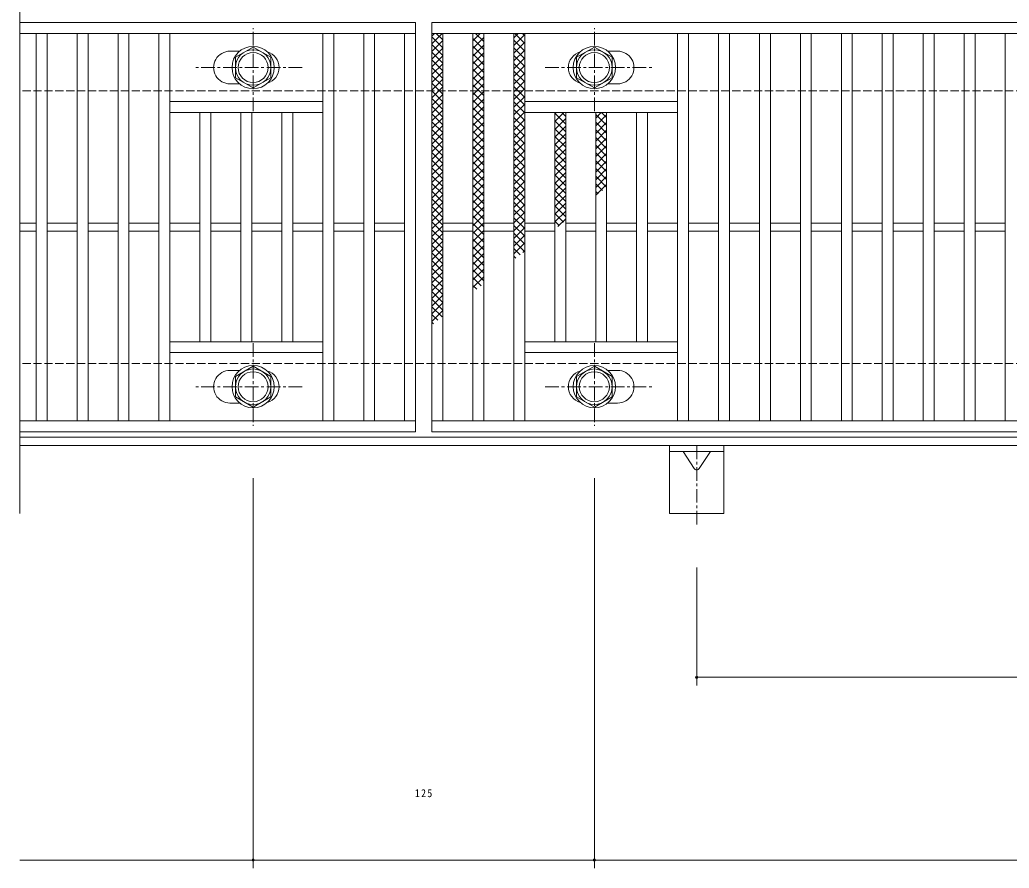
# Model space of a CAD drawing. Units: millimetres on the paper. Extents: x -28453 to 176, y -9817 to 9654.
# Drawn here: x -23875.9 to -23513.4, y 9098.7 to 9409.7 of the extents above; entities that cross this region are included whole.
import ezdxf

# ---------------------------------------------------------------- set-up
doc = ezdxf.new("R2010")
doc.units = ezdxf.units.MM
doc.header["$PDMODE"] = 32
doc.header["$PDSIZE"] = 0.8
doc.linetypes.add('CHAIN1', pattern=[8, 5, -1, 1, -1])
doc.linetypes.add('DASHED3', pattern=[4, 3, -1])
for name, color, linetype, lineweight in [('C-1', 2, 'Continuous', 9), ('C-2', 3, 'Continuous', 9), ('C-4', 7, 'Continuous', 9), ('C-8', 4, 'Continuous', 9), ('C-9', 6, 'Continuous', 9), ('C-A', 3, 'Continuous', 9)]:
    doc.layers.add(name, color=color, linetype=linetype, lineweight=lineweight)
doc.styles.add('ＭＳ ゴシック', font='')
doc.styles.get('ＭＳ ゴシック').set_extended_font_data('MS Gothic')

msp = doc.modelspace()

# ---------------------------------------------------------------- linework, layer by layer
at = {"layer": 'C-1', "linetype": 'DASHED3'}
for p, q in [((-22579.949, 9383.657), (-23875.946, 9383.657)), ((-22579.949, 9283.657), (-23875.946, 9283.656))]:
    msp.add_line(p, q, dxfattribs=at)
at = {"layer": 'C-1'}
for p, q in [((-22579.949, 9256.656), (-23875.946, 9256.656)), ((-22579.949, 9253.657), (-23875.946, 9253.656))]:
    msp.add_line(p, q, dxfattribs=at)
at = {"layer": 'C-2'}
for p, q in [((-23875.946, 9438.657), (-23875.946, 9228.656)), ((-23730.947, 9408.656), (-23875.947, 9408.656)), ((-23730.947, 9408.656), (-23730.947, 9258.656)), ((-23730.946, 9404.656), (-23875.946, 9404.656)), ((-23869.947, 9262.656), (-23869.947, 9404.656)), ((-23865.947, 9262.656), (-23865.947, 9404.656)), ((-23854.947, 9262.656), (-23854.947, 9404.656)), ((-23850.947, 9262.656), (-23850.947, 9404.656)), ((-23839.947, 9262.656), (-23839.947, 9404.656)), ((-23835.947, 9262.656), (-23835.947, 9404.656)), ((-23824.947, 9262.656), (-23824.947, 9404.656)), ((-23820.947, 9262.656), (-23820.947, 9404.656)), ((-23764.947, 9262.656), (-23764.947, 9404.656)), ((-23760.947, 9262.656), (-23760.947, 9404.656)), ((-23749.947, 9262.656), (-23749.947, 9404.656)), ((-23745.947, 9262.656), (-23745.947, 9404.656)), ((-23734.947, 9262.656), (-23734.947, 9404.656)), ((-23724.947, 9404.656), (-22730.947, 9404.656)), ((-23720.947, 9262.656), (-23720.947, 9404.656)), ((-23709.947, 9262.656), (-23709.947, 9404.656)), ((-23705.947, 9262.656), (-23705.947, 9404.656)), ((-23694.947, 9262.656), (-23694.947, 9404.656)), ((-23690.947, 9262.656), (-23690.947, 9404.656)), ((-23634.947, 9262.656), (-23634.947, 9404.656)), ((-23630.947, 9262.656), (-23630.947, 9404.656)), ((-23619.947, 9262.656), (-23619.947, 9404.656)), ((-23615.947, 9262.656), (-23615.947, 9404.656)), ((-23604.947, 9262.656), (-23604.947, 9404.656)), ((-23600.947, 9262.656), (-23600.947, 9404.656)), ((-23589.947, 9262.656), (-23589.947, 9404.656)), ((-23585.947, 9262.656), (-23585.947, 9404.656)), ((-23574.947, 9262.656), (-23574.947, 9404.656)), ((-23570.947, 9262.656), (-23570.947, 9404.656)), ((-23559.947, 9262.656), (-23559.947, 9404.656)), ((-23555.947, 9262.656), (-23555.947, 9404.656)), ((-23544.947, 9262.656), (-23544.947, 9404.656)), ((-23540.947, 9262.656), (-23540.947, 9404.656)), ((-23529.947, 9262.656), (-23529.947, 9404.656)), ((-23525.947, 9262.656), (-23525.947, 9404.656)), ((-23514.947, 9262.656), (-23514.947, 9404.656)), ((-23795.352, 9398.155), (-23798.947, 9398.155)), ((-23660.542, 9398.155), (-23656.947, 9398.155)), ((-23795.352, 9386.155), (-23798.947, 9386.155)), ((-23660.542, 9386.155), (-23656.947, 9386.155)), ((-23764.947, 9379.655), (-23820.946, 9379.655)), ((-23690.947, 9379.655), (-23634.947, 9379.655)), ((-23764.947, 9375.655), (-23820.946, 9375.655)), ((-23809.946, 9291.656), (-23809.946, 9375.655)), ((-23805.947, 9291.656), (-23805.947, 9375.655)), ((-23794.947, 9291.656), (-23794.947, 9375.655)), ((-23790.947, 9291.656), (-23790.947, 9375.655)), ((-23779.947, 9291.656), (-23779.947, 9375.655)), ((-23775.947, 9291.656), (-23775.947, 9375.655)), ((-23690.947, 9375.655), (-23634.947, 9375.655)), ((-23679.947, 9291.656), (-23679.947, 9375.655)), ((-23675.947, 9291.656), (-23675.947, 9375.655)), ((-23664.947, 9291.656), (-23664.947, 9375.655)), ((-23660.947, 9291.656), (-23660.947, 9375.655)), ((-23649.947, 9291.656), (-23649.947, 9375.655)), ((-23645.947, 9291.656), (-23645.947, 9375.655)), ((-23869.947, 9335.156), (-23875.946, 9335.156)), ((-23854.947, 9335.156), (-23865.947, 9335.156)), ((-23839.947, 9335.156), (-23850.947, 9335.156)), ((-23824.947, 9335.156), (-23835.947, 9335.156)), ((-23809.947, 9335.156), (-23820.947, 9335.156)), ((-23794.947, 9335.156), (-23805.947, 9335.156)), ((-23779.947, 9335.156), (-23790.947, 9335.156)), ((-23764.947, 9335.156), (-23775.947, 9335.156)), ((-23749.947, 9335.156), (-23760.947, 9335.156)), ((-23734.947, 9335.156), (-23745.947, 9335.156)), ((-23720.947, 9335.156), (-23709.947, 9335.156)), ((-23705.947, 9335.156), (-23694.947, 9335.156)), ((-23690.947, 9335.156), (-23679.947, 9335.156)), ((-23675.947, 9335.156), (-23664.947, 9335.156)), ((-23660.947, 9335.156), (-23649.947, 9335.156)), ((-23645.947, 9335.156), (-23634.947, 9335.156)), ((-23630.947, 9335.156), (-23619.947, 9335.156)), ((-23615.947, 9335.156), (-23604.947, 9335.156)), ((-23600.947, 9335.156), (-23589.947, 9335.156)), ((-23585.947, 9335.156), (-23574.947, 9335.156)), ((-23570.947, 9335.156), (-23559.947, 9335.156)), ((-23555.947, 9335.156), (-23544.947, 9335.156)), ((-23540.947, 9335.156), (-23529.947, 9335.156)), ((-23525.947, 9335.156), (-23514.947, 9335.156)), ((-23869.947, 9332.156), (-23875.946, 9332.156)), ((-23854.947, 9332.156), (-23865.947, 9332.156)), ((-23839.947, 9332.156), (-23850.947, 9332.156)), ((-23824.947, 9332.156), (-23835.947, 9332.156)), ((-23809.947, 9332.156), (-23820.947, 9332.156)), ((-23794.947, 9332.156), (-23805.947, 9332.156)), ((-23779.947, 9332.156), (-23790.947, 9332.156)), ((-23764.947, 9332.156), (-23775.947, 9332.156)), ((-23749.947, 9332.156), (-23760.947, 9332.156)), ((-23734.947, 9332.156), (-23745.947, 9332.156)), ((-23720.947, 9332.156), (-23709.947, 9332.156)), ((-23705.947, 9332.156), (-23694.947, 9332.156)), ((-23690.947, 9332.156), (-23679.947, 9332.156)), ((-23675.947, 9332.156), (-23664.947, 9332.156)), ((-23660.947, 9332.156), (-23649.947, 9332.156)), ((-23645.947, 9332.156), (-23634.947, 9332.156)), ((-23630.947, 9332.156), (-23619.947, 9332.156)), ((-23615.947, 9332.156), (-23604.947, 9332.156)), ((-23600.947, 9332.156), (-23589.947, 9332.156)), ((-23585.947, 9332.156), (-23574.947, 9332.156)), ((-23570.947, 9332.156), (-23559.947, 9332.156)), ((-23555.947, 9332.156), (-23544.947, 9332.156)), ((-23540.947, 9332.156), (-23529.947, 9332.156)), ((-23525.947, 9332.156), (-23514.947, 9332.156)), ((-23764.947, 9291.656), (-23820.946, 9291.656)), ((-23690.947, 9291.656), (-23634.947, 9291.656)), ((-23764.947, 9287.656), (-23820.946, 9287.656)), ((-23690.947, 9287.656), (-23634.947, 9287.656)), ((-23795.352, 9281.156), (-23798.947, 9281.156)), ((-23660.542, 9281.156), (-23656.947, 9281.156)), ((-23795.352, 9269.156), (-23798.947, 9269.156)), ((-23660.542, 9269.156), (-23656.947, 9269.156)), ((-23875.946, 9262.656), (-23730.946, 9262.656)), ((-22730.947, 9262.656), (-23724.947, 9262.656)), ((-23730.947, 9258.656), (-23875.947, 9258.656)), ((-22730.947, 9258.656), (-23724.947, 9258.656))]:
    msp.add_line(p, q, dxfattribs=at)
msp.add_lwpolyline([(-23724.947, 9258.656), (-23724.947, 9408.656), (-22730.947, 9408.656)], dxfattribs=at)
for centre, start, end in [((-23798.947, 9392.155), 90, 270.00005), ((-23786.946, 9392.155), 286.3308, 73.6692), ((-23668.947, 9392.155), 106.3308, 253.6692), ((-23656.947, 9392.155), 269.99995, 90), ((-23798.947, 9275.156), 89.99995, 270), ((-23786.946, 9275.156), 286.3308, 73.6692), ((-23668.947, 9275.156), 106.3308, 253.6692), ((-23656.947, 9275.156), 270, 90.00005)]:
    msp.add_arc(centre, 6, start, end, dxfattribs=at)
at = {"layer": 'C-4'}
for p, q in [((-23790.447, 9241.656), (-23790.447, 9098.656)), ((-23665.447, 9241.656), (-23665.447, 9098.656)), ((-23627.946, 9208.936), (-23627.946, 9165.655)), ((-23627.946, 9168.655), (-23027.946, 9168.655)), ((-23875.946, 9101.656), (-22579.947, 9101.656))]:
    msp.add_line(p, q, dxfattribs=at)
for p in [(-23627.946, 9168.655), (-23790.447, 9101.656), (-23665.447, 9101.656)]:
    msp.add_point(p, dxfattribs=at)
at = {"layer": 'C-8', "linetype": 'CHAIN1'}
for p, q in [((-23790.447, 9376.183), (-23790.447, 9406.538)), ((-23665.447, 9376.183), (-23665.447, 9406.538)), ((-23772.477, 9392.155), (-23812.167, 9392.155)), ((-23683.417, 9392.155), (-23643.727, 9392.155)), ((-23790.447, 9291.129), (-23790.447, 9260.773)), ((-23665.447, 9291.129), (-23665.447, 9260.773)), ((-23772.477, 9275.156), (-23812.167, 9275.156)), ((-23683.417, 9275.156), (-23643.727, 9275.156))]:
    msp.add_line(p, q, dxfattribs=at)
at = {"layer": 'C-8'}
for points in [[(-23796.946, 9388.402), (-23796.946, 9395.908), (-23790.447, 9399.66), (-23783.946, 9395.908), (-23783.946, 9388.402), (-23790.447, 9384.65)], [(-23658.947, 9388.402), (-23658.947, 9395.908), (-23665.447, 9399.66), (-23671.948, 9395.908), (-23671.948, 9388.402), (-23665.447, 9384.65)], [(-23796.946, 9278.908), (-23796.946, 9271.403), (-23790.447, 9267.65), (-23783.946, 9271.403), (-23783.946, 9278.908), (-23790.447, 9282.661)], [(-23658.947, 9278.908), (-23658.947, 9271.403), (-23665.447, 9267.65), (-23671.948, 9271.403), (-23671.948, 9278.908), (-23665.447, 9282.661)]]:
    msp.add_lwpolyline(points, close=True, dxfattribs=at)
for centre, radius in [((-23790.447, 9392.155), 7.75), ((-23665.447, 9392.155), 7.75), ((-23790.447, 9392.155), 6.5), ((-23790.447, 9392.155), 5.5), ((-23665.447, 9392.155), 6.5), ((-23665.447, 9392.155), 5.5), ((-23790.447, 9275.156), 7.75), ((-23790.447, 9275.156), 6.5), ((-23790.447, 9275.156), 5.5), ((-23665.447, 9275.156), 7.75), ((-23665.447, 9275.156), 6.5), ((-23665.447, 9275.156), 5.5)]:
    msp.add_circle(centre, radius, dxfattribs=at)
at = {"layer": 'C-9'}
for p, q in [((-23724.947, 9400.866), (-23721.157, 9404.657)), ((-23724.947, 9403.694), (-23723.985, 9404.657)), ((-23724.947, 9403.417), (-23720.947, 9399.417)), ((-23723.358, 9404.657), (-23720.947, 9402.246)), ((-23709.947, 9401.98), (-23707.271, 9404.656)), ((-23708.96, 9404.656), (-23705.947, 9401.644)), ((-23706.131, 9404.656), (-23705.947, 9404.473)), ((-23694.948, 9403.048), (-23693.339, 9404.656)), ((-23694.948, 9400.219), (-23690.948, 9404.219)), ((-23694.608, 9404.656), (-23690.948, 9400.996)), ((-23691.78, 9404.656), (-23690.948, 9403.825)), ((-23724.947, 9398.038), (-23720.947, 9402.038)), ((-23724.947, 9400.589), (-23720.947, 9396.588)), ((-23709.947, 9399.151), (-23705.947, 9403.152)), ((-23709.947, 9402.816), (-23705.947, 9398.815)), ((-23709.947, 9396.323), (-23705.947, 9400.323)), ((-23709.947, 9399.987), (-23705.947, 9395.987)), ((-23694.948, 9402.168), (-23690.948, 9398.167)), ((-23694.948, 9397.391), (-23690.948, 9401.391)), ((-23724.947, 9395.209), (-23720.947, 9399.209)), ((-23724.947, 9397.761), (-23720.947, 9393.76)), ((-23724.947, 9392.381), (-23720.947, 9396.38)), ((-23709.947, 9393.495), (-23705.947, 9397.495)), ((-23709.947, 9397.159), (-23705.947, 9393.159)), ((-23694.948, 9399.339), (-23690.948, 9395.339)), ((-23694.948, 9394.562), (-23690.948, 9398.562)), ((-23694.948, 9396.51), (-23690.948, 9392.511)), ((-23724.947, 9394.932), (-23720.947, 9390.932)), ((-23724.947, 9389.552), (-23720.947, 9393.552)), ((-23709.947, 9390.666), (-23705.947, 9394.667)), ((-23709.947, 9394.331), (-23705.947, 9390.33)), ((-23694.948, 9391.734), (-23690.948, 9395.734)), ((-23694.948, 9393.682), (-23690.948, 9389.682)), ((-23694.948, 9388.906), (-23690.948, 9392.906)), ((-23724.947, 9392.103), (-23720.947, 9388.103)), ((-23724.947, 9386.723), (-23720.947, 9390.724)), ((-23724.947, 9389.275), (-23720.947, 9385.275)), ((-23709.947, 9387.838), (-23705.947, 9391.838)), ((-23709.947, 9391.502), (-23705.947, 9387.502)), ((-23709.947, 9385.009), (-23705.947, 9389.009)), ((-23694.948, 9390.854), (-23690.948, 9386.854)), ((-23694.948, 9386.077), (-23690.948, 9390.078)), ((-23724.947, 9383.895), (-23720.947, 9387.895)), ((-23724.947, 9386.447), (-23720.947, 9382.447)), ((-23709.947, 9388.673), (-23705.947, 9384.673)), ((-23709.947, 9382.181), (-23705.947, 9386.181)), ((-23709.947, 9385.845), (-23705.947, 9381.845)), ((-23694.948, 9388.025), (-23690.948, 9384.026)), ((-23694.948, 9383.249), (-23690.948, 9387.249)), ((-23694.948, 9385.197), (-23690.948, 9381.197)), ((-23724.947, 9381.067), (-23720.947, 9385.067)), ((-23724.947, 9383.618), (-23720.947, 9379.618)), ((-23724.947, 9378.238), (-23720.947, 9382.239)), ((-23709.947, 9379.352), (-23705.947, 9383.353)), ((-23709.947, 9383.017), (-23705.947, 9379.016)), ((-23694.948, 9380.42), (-23690.948, 9384.42)), ((-23694.948, 9382.369), (-23690.948, 9378.368)), ((-23694.948, 9377.592), (-23690.948, 9381.592)), ((-23724.947, 9380.79), (-23720.947, 9376.79)), ((-23724.947, 9375.41), (-23720.947, 9379.41)), ((-23724.947, 9377.962), (-23720.947, 9373.961)), ((-23709.947, 9376.524), (-23705.947, 9380.524)), ((-23709.947, 9380.188), (-23705.947, 9376.188)), ((-23694.948, 9379.54), (-23690.948, 9375.54)), ((-23694.948, 9374.763), (-23690.948, 9378.763)), ((-23724.947, 9372.582), (-23720.947, 9376.581)), ((-23724.947, 9375.133), (-23720.947, 9371.133)), ((-23709.947, 9373.696), (-23705.947, 9377.696)), ((-23709.947, 9377.36), (-23705.947, 9373.36)), ((-23709.947, 9370.867), (-23705.947, 9374.867)), ((-23709.947, 9374.532), (-23705.947, 9370.531)), ((-23694.948, 9376.712), (-23690.948, 9372.712)), ((-23694.948, 9371.935), (-23690.948, 9375.935)), ((-23679.947, 9375.155), (-23679.447, 9375.655)), ((-23679.947, 9372.327), (-23676.619, 9375.655)), ((-23679.947, 9375.388), (-23675.947, 9371.387)), ((-23677.386, 9375.655), (-23675.947, 9374.216)), ((-23664.947, 9373.622), (-23662.915, 9375.655)), ((-23664.947, 9374.968), (-23660.948, 9370.967)), ((-23664.947, 9370.794), (-23660.948, 9374.794)), ((-23662.807, 9375.655), (-23660.948, 9373.796)), ((-23724.947, 9369.753), (-23720.947, 9373.753)), ((-23724.947, 9372.304), (-23720.947, 9368.305)), ((-23724.947, 9366.925), (-23720.947, 9370.925)), ((-23709.947, 9368.039), (-23705.947, 9372.039)), ((-23709.947, 9371.703), (-23705.947, 9367.703)), ((-23694.948, 9373.884), (-23690.948, 9369.883)), ((-23694.948, 9369.107), (-23690.948, 9373.107)), ((-23694.948, 9371.055), (-23690.948, 9367.055)), ((-23679.947, 9369.498), (-23675.947, 9373.498)), ((-23679.947, 9372.559), (-23675.947, 9368.559)), ((-23679.947, 9366.669), (-23675.947, 9370.67)), ((-23664.947, 9372.139), (-23660.948, 9368.139)), ((-23664.947, 9367.965), (-23660.948, 9371.965)), ((-23724.947, 9369.476), (-23720.947, 9365.476)), ((-23724.947, 9364.097), (-23720.947, 9368.096)), ((-23709.947, 9365.21), (-23705.947, 9369.21)), ((-23709.947, 9368.874), (-23705.947, 9364.875)), ((-23694.948, 9366.278), (-23690.948, 9370.278)), ((-23694.948, 9368.227), (-23690.948, 9364.227)), ((-23694.948, 9363.45), (-23690.948, 9367.45)), ((-23679.947, 9369.731), (-23675.947, 9365.73)), ((-23679.947, 9363.841), (-23675.947, 9367.841)), ((-23664.947, 9369.31), (-23660.948, 9365.311)), ((-23664.947, 9365.137), (-23660.948, 9369.137)), ((-23724.947, 9366.648), (-23720.947, 9362.648)), ((-23724.947, 9361.268), (-23720.947, 9365.268)), ((-23724.947, 9363.819), (-23720.947, 9359.82)), ((-23709.947, 9362.382), (-23705.947, 9366.382)), ((-23709.947, 9366.046), (-23705.947, 9362.046)), ((-23709.947, 9359.554), (-23705.947, 9363.553)), ((-23694.948, 9365.398), (-23690.948, 9361.398)), ((-23694.948, 9360.621), (-23690.948, 9364.621)), ((-23679.947, 9366.902), (-23675.947, 9362.902)), ((-23679.947, 9361.013), (-23675.947, 9365.013)), ((-23679.947, 9364.074), (-23675.947, 9360.074)), ((-23664.947, 9366.482), (-23660.948, 9362.482)), ((-23664.947, 9362.308), (-23660.948, 9366.308)), ((-23664.947, 9363.654), (-23660.948, 9359.654)), ((-23664.947, 9359.48), (-23660.948, 9363.48)), ((-23724.947, 9358.439), (-23720.947, 9362.44)), ((-23724.947, 9360.991), (-23720.947, 9356.991)), ((-23709.947, 9363.218), (-23705.947, 9359.218)), ((-23709.947, 9356.725), (-23705.947, 9360.725)), ((-23709.947, 9360.389), (-23705.947, 9356.39)), ((-23694.948, 9362.57), (-23690.948, 9358.57)), ((-23694.948, 9357.793), (-23690.948, 9361.793)), ((-23679.947, 9358.184), (-23675.947, 9362.185)), ((-23679.947, 9361.245), (-23675.947, 9357.246)), ((-23664.947, 9360.825), (-23660.948, 9356.826)), ((-23664.947, 9356.651), (-23660.948, 9360.651)), ((-23724.947, 9355.611), (-23720.947, 9359.611)), ((-23724.947, 9358.163), (-23720.947, 9354.162)), ((-23724.947, 9352.783), (-23720.947, 9356.783)), ((-23709.947, 9353.897), (-23705.947, 9357.897)), ((-23709.947, 9357.561), (-23705.947, 9353.561)), ((-23694.948, 9359.741), (-23690.948, 9355.741)), ((-23694.948, 9354.965), (-23690.948, 9358.964)), ((-23694.948, 9356.913), (-23690.948, 9352.913)), ((-23694.948, 9352.136), (-23690.948, 9356.136)), ((-23679.947, 9355.356), (-23675.947, 9359.356)), ((-23679.947, 9358.417), (-23675.947, 9354.417)), ((-23679.947, 9352.528), (-23675.947, 9356.527)), ((-23664.947, 9357.997), (-23660.948, 9353.997)), ((-23664.947, 9353.823), (-23660.948, 9357.823)), ((-23724.947, 9355.334), (-23720.947, 9351.334)), ((-23724.947, 9349.954), (-23720.947, 9353.954)), ((-23724.947, 9352.506), (-23720.947, 9348.506)), ((-23709.947, 9351.068), (-23705.947, 9355.068)), ((-23709.947, 9354.733), (-23705.947, 9350.732)), ((-23694.948, 9354.084), (-23690.948, 9350.084)), ((-23694.948, 9349.307), (-23690.948, 9353.308)), ((-23679.947, 9355.589), (-23675.947, 9351.588)), ((-23679.947, 9349.699), (-23675.947, 9353.699)), ((-23679.947, 9352.76), (-23675.947, 9348.76)), ((-23664.947, 9355.169), (-23660.948, 9351.168)), ((-23664.947, 9350.995), (-23660.948, 9354.994)), ((-23724.947, 9347.126), (-23720.947, 9351.126)), ((-23724.947, 9349.677), (-23720.947, 9345.677)), ((-23709.947, 9348.24), (-23705.947, 9352.24)), ((-23709.947, 9351.904), (-23705.947, 9347.904)), ((-23709.947, 9345.411), (-23705.947, 9349.411)), ((-23709.947, 9349.075), (-23705.947, 9345.076)), ((-23694.948, 9351.256), (-23690.948, 9347.256)), ((-23694.948, 9346.479), (-23690.948, 9350.479)), ((-23679.947, 9346.871), (-23675.947, 9350.871)), ((-23679.947, 9349.931), (-23675.947, 9345.932)), ((-23664.947, 9352.34), (-23660.948, 9348.34)), ((-23664.947, 9348.166), (-23660.948, 9352.166)), ((-23664.947, 9349.511), (-23662.491, 9347.056)), ((-23664.947, 9345.337), (-23660.948, 9349.338)), ((-23724.947, 9344.297), (-23720.947, 9348.298)), ((-23724.947, 9346.849), (-23720.947, 9342.849)), ((-23724.947, 9341.469), (-23720.947, 9345.469)), ((-23709.947, 9342.583), (-23705.947, 9346.583)), ((-23709.947, 9346.247), (-23705.947, 9342.247)), ((-23694.948, 9348.427), (-23690.948, 9344.428)), ((-23694.948, 9343.651), (-23690.948, 9347.65)), ((-23694.948, 9345.599), (-23690.948, 9341.599)), ((-23679.947, 9344.042), (-23675.947, 9348.042)), ((-23679.947, 9347.103), (-23675.947, 9343.103)), ((-23664.947, 9346.683), (-23664.079, 9345.815)), ((-23724.947, 9344.02), (-23720.947, 9340.021)), ((-23724.947, 9338.64), (-23720.947, 9342.641)), ((-23709.947, 9339.755), (-23705.947, 9343.755)), ((-23709.947, 9343.419), (-23705.947, 9339.419)), ((-23694.948, 9340.822), (-23690.948, 9344.822)), ((-23694.948, 9342.771), (-23690.948, 9338.771)), ((-23694.948, 9337.994), (-23690.948, 9341.994)), ((-23679.947, 9341.214), (-23675.947, 9345.214)), ((-23679.947, 9344.275), (-23675.947, 9340.275)), ((-23679.947, 9338.385), (-23675.947, 9342.385)), ((-23724.947, 9341.192), (-23720.947, 9337.192)), ((-23724.947, 9335.812), (-23720.947, 9339.812)), ((-23724.947, 9338.364), (-23720.947, 9334.363)), ((-23709.947, 9336.926), (-23705.947, 9340.926)), ((-23709.947, 9340.59), (-23705.947, 9336.59)), ((-23709.947, 9334.098), (-23705.947, 9338.098)), ((-23694.948, 9339.942), (-23690.948, 9335.942)), ((-23694.948, 9335.166), (-23690.948, 9339.166)), ((-23679.947, 9341.446), (-23675.947, 9337.447)), ((-23679.947, 9335.557), (-23675.947, 9339.557)), ((-23679.947, 9338.618), (-23676.786, 9335.456)), ((-23724.947, 9332.984), (-23720.947, 9336.983)), ((-23724.947, 9335.535), (-23720.947, 9331.535)), ((-23709.947, 9337.762), (-23705.947, 9333.762)), ((-23709.947, 9331.269), (-23705.947, 9335.27)), ((-23709.947, 9334.934), (-23705.947, 9330.933)), ((-23694.948, 9337.114), (-23690.948, 9333.114)), ((-23694.948, 9332.337), (-23690.948, 9336.337)), ((-23679.947, 9335.79), (-23678.374, 9334.216)), ((-23678.764, 9333.912), (-23675.947, 9336.728)), ((-23724.947, 9330.156), (-23720.947, 9334.155)), ((-23724.947, 9332.707), (-23720.947, 9328.707)), ((-23724.947, 9327.327), (-23720.947, 9331.327)), ((-23709.947, 9328.441), (-23705.947, 9332.441)), ((-23709.947, 9332.105), (-23705.947, 9328.105)), ((-23694.948, 9334.286), (-23690.948, 9330.285)), ((-23694.948, 9329.508), (-23690.948, 9333.509)), ((-23694.948, 9331.457), (-23690.948, 9327.457)), ((-23724.947, 9329.878), (-23720.947, 9325.878)), ((-23724.947, 9324.499), (-23720.947, 9328.499)), ((-23709.947, 9325.613), (-23705.947, 9329.612)), ((-23709.947, 9329.276), (-23705.947, 9325.277)), ((-23694.948, 9326.68), (-23690.948, 9330.68)), ((-23694.948, 9328.628), (-23691.081, 9324.762)), ((-23694.948, 9323.852), (-23690.948, 9327.851)), ((-23724.947, 9327.05), (-23720.947, 9323.05)), ((-23724.947, 9321.67), (-23720.947, 9325.67)), ((-23724.947, 9324.221), (-23720.947, 9320.222)), ((-23709.947, 9322.784), (-23705.947, 9326.784)), ((-23709.947, 9326.448), (-23705.947, 9322.448)), ((-23709.947, 9319.956), (-23705.947, 9323.956)), ((-23709.947, 9323.62), (-23705.947, 9319.62)), ((-23694.948, 9325.8), (-23692.669, 9323.521)), ((-23691.67, 9324.301), (-23690.948, 9325.023)), ((-23724.947, 9318.841), (-23720.947, 9322.842)), ((-23724.947, 9321.393), (-23720.947, 9317.393)), ((-23724.947, 9316.013), (-23720.947, 9320.013)), ((-23709.947, 9317.128), (-23705.947, 9321.127)), ((-23709.947, 9320.791), (-23705.947, 9316.792)), ((-23694.948, 9322.972), (-23694.257, 9322.281)), ((-23724.947, 9318.565), (-23720.947, 9314.565)), ((-23724.947, 9313.185), (-23720.947, 9317.184)), ((-23709.947, 9314.299), (-23705.947, 9318.299)), ((-23709.947, 9317.963), (-23705.947, 9313.963)), ((-23724.947, 9315.736), (-23720.947, 9311.736)), ((-23724.947, 9310.356), (-23720.947, 9314.356)), ((-23724.947, 9312.908), (-23720.947, 9308.908)), ((-23709.947, 9311.47), (-23705.947, 9315.471)), ((-23709.947, 9315.135), (-23706.963, 9312.15)), ((-23724.947, 9307.528), (-23720.947, 9311.528)), ((-23724.947, 9310.079), (-23720.947, 9306.079)), ((-23709.947, 9312.306), (-23708.551, 9310.91)), ((-23724.947, 9304.7), (-23720.947, 9308.7)), ((-23724.947, 9307.251), (-23720.947, 9303.251)), ((-23724.947, 9301.871), (-23720.947, 9305.871)), ((-23724.947, 9304.422), (-23721.258, 9300.732)), ((-23724.947, 9299.042), (-23720.947, 9303.043)), ((-23724.947, 9301.594), (-23722.846, 9299.492)), ((-23724.947, 9298.766), (-23724.433, 9298.252))]:
    msp.add_line(p, q, dxfattribs=at)
at = {"layer": 'C-A'}
for p, q in [((-23637.946, 9228.655), (-23637.946, 9253.656)), ((-23637.946, 9251.356), (-23617.946, 9251.356)), ((-23632.946, 9251.356), (-23628.822, 9245.159)), ((-23622.946, 9251.356), (-23627.07, 9245.159))]:
    msp.add_line(p, q, dxfattribs=at)
at = {"layer": 'C-A', "linetype": 'CHAIN1'}
msp.add_line((-23627.946, 9253.656), (-23627.946, 9223.936), dxfattribs=at)
at = {"layer": 'C-A'}
msp.add_lwpolyline([(-23617.946, 9253.656), (-23617.946, 9228.655), (-23637.946, 9228.655)], dxfattribs=at)
msp.add_arc((-23627.946, 9245.642), 1, 208.86209, 331.13791, dxfattribs=at)

# ---------------------------------------------------------------- texts
at = {"layer": 'C-4', "color": 2, "insert": (-23731.198, 9124.656), "char_height": 2.933, "attachment_point": 7, "style": 'ＭＳ ゴシック'}
msp.add_mtext('\\T1.27;\\W0.9;125', dxfattribs=at)

doc.saveas('drawing.dxf')
